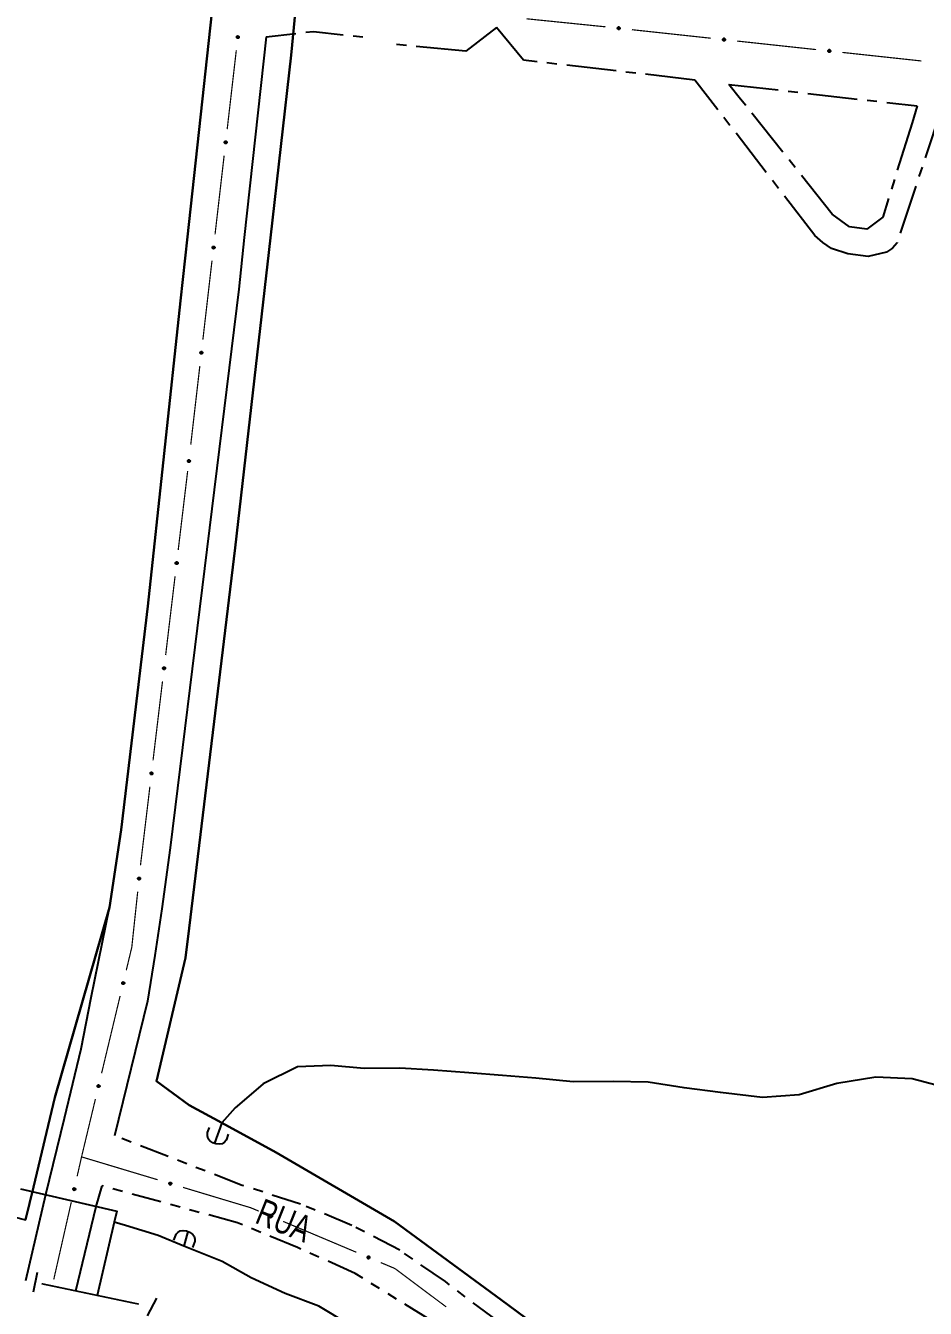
# Model space of a CAD drawing. Extents: x 200604 to 201918, y 4843538 to 4845237.
# Drawn here: x 200794.3 to 200930.2, y 4843700.2 to 4843894 of the extents above; entities that cross this region are included whole.
import ezdxf

# ---------------------------------------------------------------- set-up
doc = ezdxf.new("R2010")
doc.units = 0
doc.header["$LTSCALE"] = 1.5
doc.header["$MEASUREMENT"] = 0
for name, pattern in [('TRACO_00', [10, -10]), ('TRACO_13', [8, 5, -1, 1, -1]), ('TRACO_25', [8, 3, -1, 1, -1, 1, -1])]:
    doc.linetypes.add(name, pattern=pattern)
for name, color, linetype in [('CD_MALHA_LOTES', 7, 'CONTINUOUS'), ('HD-CANAIS', 7, 'CONTINUOUS'), ('HD-CURSO-PERENE', 170, 'CONTINUOUS'), ('LM-LIM-SETORES-BAIRROS', 250, 'CONTINUOUS'), ('RU-QUADRA', 210, 'CONTINUOUS'), ('SV-EIXO-ROD-ESTR', 7, 'CONTINUOUS'), ('SV-EIXO-RUA-N-PAV', 6, 'CONTINUOUS'), ('SV-PONTE-BUEIRO', 251, 'CONTINUOUS'), ('SV-ROD-ESTADUAIS', 20, 'CONTINUOUS'), ('SV-RUA-NAO-PAV', 7, 'CONTINUOUS'), ('SV-TXT-RUA-N-PAV', 7, 'CONTINUOUS')]:
    doc.layers.add(name, color=color, linetype=linetype)
doc.styles.add('ARIAL', font='ARIAL.SHX')

# ---------------------------------------------------------------- blocks, each defined once
blk = doc.blocks.new('COD119', base_point=(200786.36, 4844775.79))
at = {"layer": 'SV-PONTE-BUEIRO'}
blk.add_lwpolyline([(200784.85, 4844773.79), (200784.85, 4844774.623333), (200784.85, 4844774.748333), (200784.975833, 4844775.081667), (200785.2275, 4844775.456667), (200785.605, 4844775.665), (200786.108333, 4844775.79), (200786.611667, 4844775.79), (200787.115, 4844775.665), (200787.4925, 4844775.456667), (200787.744167, 4844775.081667), (200787.87, 4844774.748333), (200787.87, 4844774.623333), (200787.87, 4844773.79)], dxfattribs=at)

msp = doc.modelspace()

# ---------------------------------------------------------------- linework, layer by layer
at = {"layer": 'CD_MALHA_LOTES', "linetype": 'Continuous', "flags": 128}
for points in [[(200829.57, 4843959.88), (200829.1, 4843955.28), (200823.92, 4843909.9), (200818.73, 4843862.1), (200817.69, 4843852.45), (200812.75, 4843806.32), (200808.72, 4843772.54), (200806.94, 4843760.79), (200798.7, 4843732.1), (200795.46, 4843718.53), (200794.27, 4843713.61)], [(200932.77, 4843602.47), (200929.81, 4843606.73), (200922.8, 4843625.29), (200920, 4843632.43), (200916.3, 4843640.7), (200912.13, 4843649.63), (200907.9, 4843657.13), (200903.75, 4843663.59), (200898.08, 4843670.83), (200889.27, 4843681.26), (200883.12, 4843687.32), (200873.46, 4843696.08), (200866.14, 4843701.49), (200849.99, 4843713.34), (200832.12, 4843723.76), (200823.93, 4843728.23), (200818.97, 4843730.94), (200814.06, 4843734.55), (200818.45, 4843753.17), (200819, 4843757.67), (200825.96, 4843815.1), (200831.26, 4843861.97), (200834.38, 4843889.58), (200836.13, 4843907.41)]]:
    msp.add_lwpolyline(points, dxfattribs=at)
at = {"layer": 'HD-CANAIS', "linetype": 'Continuous'}
msp.add_polyline3d([(200843.02, 4843697.91, 2.22), (200838.56, 4843700.55, 2.22), (200833.47, 4843702.46, 2.22), (200828.33, 4843704.84, 2.22), (200823.96, 4843707.31, 2.22), (200818.16, 4843709.62, 2.22), (200814.31, 4843711.22, 2.22), (200809.37, 4843712.73, 2.22), (200807.67, 4843713.24, 2.22)], dxfattribs=at)
at = {"layer": 'HD-CURSO-PERENE', "linetype": 'Continuous'}
for points in [[(200934.51, 4843733.23, 2.28), (200928.2, 4843734.89, 2.28), (200922.72, 4843735.15, 2.28), (200916.84, 4843734.19, 2.28), (200911.14, 4843732.46, 2.28), (200905.6, 4843732.1, 2.28), (200899.24, 4843732.83, 2.28), (200893.77, 4843733.53, 2.28), (200888.31, 4843734.4, 2.28), (200883.02, 4843734.5, 2.28), (200876.98, 4843734.45, 2.28), (200871.38, 4843735.01, 2.28), (200866.31, 4843735.42, 2.28), (200861.24, 4843735.79, 2.28), (200855.91, 4843736.2, 2.28), (200850.82, 4843736.52, 2.28), (200845.41, 4843736.48, 2.28), (200840.39, 4843736.94, 2.27), (200835.36, 4843736.69, 2.27), (200830.15, 4843734.17, 2.27), (200827.98, 4843732.28, 2.27), (200825.96, 4843730.52, 2.27), (200823.93, 4843728.23, 2.27), (200822.8, 4843725.16, 2.25)], [(200818.81, 4843711.84, 2.7), (200818.16, 4843709.62, 2.22)]]:
    msp.add_polyline3d(points, dxfattribs=at)
at = {"layer": 'LM-LIM-SETORES-BAIRROS'}
for points in [[(200796.030209, 4843705.618539), (200795.413455, 4843702.682621)], [(200814.028256, 4843701.766644), (200812.637465, 4843699.108505)]]:
    msp.add_lwpolyline(points, dxfattribs=at)
at = {"layer": 'LM-LIM-SETORES-BAIRROS', "const_width": 0.25}
msp.add_lwpolyline([(200811.380061, 4843700.861225), (200796.700471, 4843703.944995)], dxfattribs=at)
at = {"layer": 'RU-QUADRA', "linetype": 'Continuous'}
msp.add_lwpolyline([(200757.41, 4843740.03), (200757, 4843732.04), (200762.23, 4843731.11), (200767.88, 4843729.63), (200780.36, 4843725.69), (200790.71, 4843714.44), (200792.51, 4843714.04), (200794.27, 4843713.61), (200795.46, 4843718.53), (200798.7, 4843732.1), (200806.94, 4843760.79), (200808.72, 4843772.54), (200812.75, 4843806.32), (200817.69, 4843852.45), (200818.73, 4843862.1), (200823.92, 4843909.9), (200829.1, 4843955.28), (200829.57, 4843959.88)], dxfattribs=at)
at = {"layer": 'RU-QUADRA', "linetype": 'Continuous', "flags": 128}
msp.add_lwpolyline([(200836.13, 4843907.41), (200834.38, 4843889.58), (200831.26, 4843861.97), (200825.96, 4843815.1), (200819, 4843757.67), (200818.45, 4843753.17), (200814.06, 4843734.55), (200818.97, 4843730.94), (200823.93, 4843728.23), (200832.12, 4843723.76), (200849.99, 4843713.34), (200866.14, 4843701.49), (200873.46, 4843696.08), (200883.12, 4843687.32), (200889.27, 4843681.26), (200898.08, 4843670.83), (200903.75, 4843663.59), (200907.9, 4843657.13), (200912.13, 4843649.63), (200916.3, 4843640.7), (200920, 4843632.43), (200922.8, 4843625.29), (200929.81, 4843606.73), (200932.77, 4843602.47)], dxfattribs=at)
at = {"layer": 'SV-EIXO-ROD-ESTR'}
for points in [[(200826.462853, 4843892.409443), (200826.49378, 4843892.371555), (200826.512613, 4843892.332668), (200826.518985, 4843892.295712), (200826.516101, 4843892.261588), (200826.509219, 4843892.227009), (200826.494588, 4843892.193678), (200826.470155, 4843892.16028), (200826.432366, 4843892.128989), (200826.391262, 4843892.112315), (200826.355365, 4843892.104129), (200826.319609, 4843892.105088), (200826.28613, 4843892.112336), (200826.252009, 4843892.128679), (200826.218406, 4843892.15377), (200826.187861, 4843892.19253), (200826.169659, 4843892.230781), (200826.164434, 4843892.266687), (200826.165626, 4843892.302628), (200826.173075, 4843892.337846), (200826.187626, 4843892.370482), (200826.212949, 4843892.40427), (200826.251605, 4843892.433911), (200826.289548, 4843892.4525), (200826.325372, 4843892.458228), (200826.360729, 4843892.456259), (200826.395495, 4843892.449777), (200826.429613, 4843892.436465), (200826.462853, 4843892.409443)], [(200824.627225, 4843876.51509), (200824.658152, 4843876.477202), (200824.676985, 4843876.438314), (200824.683357, 4843876.401359), (200824.680473, 4843876.367235), (200824.673591, 4843876.332656), (200824.65896, 4843876.299324), (200824.634527, 4843876.265927), (200824.596738, 4843876.234636), (200824.555633, 4843876.217961), (200824.519737, 4843876.209776), (200824.483981, 4843876.210734), (200824.450502, 4843876.217983), (200824.416381, 4843876.234325), (200824.382778, 4843876.259416), (200824.352233, 4843876.298177), (200824.334031, 4843876.336427), (200824.328806, 4843876.372334), (200824.329998, 4843876.408275), (200824.337447, 4843876.443492), (200824.351997, 4843876.476129), (200824.377321, 4843876.509916), (200824.415977, 4843876.539557), (200824.45392, 4843876.558147), (200824.489744, 4843876.563875), (200824.525101, 4843876.561905), (200824.559867, 4843876.555424), (200824.593985, 4843876.542112), (200824.627225, 4843876.51509)], [(200822.791597, 4843860.620737), (200822.822524, 4843860.582848), (200822.841357, 4843860.543961), (200822.847729, 4843860.507006), (200822.844845, 4843860.472881), (200822.837963, 4843860.438303), (200822.823332, 4843860.404971), (200822.798899, 4843860.371574), (200822.76111, 4843860.340282), (200822.720005, 4843860.323608), (200822.684109, 4843860.315422), (200822.648353, 4843860.316381), (200822.614874, 4843860.32363), (200822.580753, 4843860.339972), (200822.54715, 4843860.365063), (200822.516605, 4843860.403823), (200822.498403, 4843860.442074), (200822.493178, 4843860.477981), (200822.494369, 4843860.513921), (200822.501819, 4843860.549139), (200822.516369, 4843860.581775), (200822.541693, 4843860.615563), (200822.580349, 4843860.645204), (200822.618292, 4843860.663794), (200822.654116, 4843860.669521), (200822.689473, 4843860.667552), (200822.724239, 4843860.661071), (200822.758357, 4843860.647758), (200822.791597, 4843860.620737)], [(200820.955968, 4843844.726383), (200820.986896, 4843844.688495), (200821.005729, 4843844.649607), (200821.012101, 4843844.612652), (200821.009217, 4843844.578528), (200821.002334, 4843844.543949), (200820.987704, 4843844.510618), (200820.963271, 4843844.47722), (200820.925481, 4843844.445929), (200820.884377, 4843844.429255), (200820.848481, 4843844.421069), (200820.812725, 4843844.422027), (200820.779245, 4843844.429276), (200820.745125, 4843844.445619), (200820.711522, 4843844.47071), (200820.680977, 4843844.50947), (200820.662775, 4843844.547721), (200820.65755, 4843844.583627), (200820.658741, 4843844.619568), (200820.666191, 4843844.654786), (200820.680741, 4843844.687422), (200820.706065, 4843844.72121), (200820.744721, 4843844.75085), (200820.782664, 4843844.76944), (200820.818488, 4843844.775168), (200820.853845, 4843844.773199), (200820.888611, 4843844.766717), (200820.922729, 4843844.753405), (200820.955968, 4843844.726383)], [(200819.066372, 4843828.359584), (200819.097143, 4843828.321569), (200819.115816, 4843828.282604), (200819.122036, 4843828.245623), (200819.119012, 4843828.211511), (200819.111987, 4843828.176961), (200819.09722, 4843828.14369), (200819.07265, 4843828.110393), (200819.034732, 4843828.079258), (200818.993559, 4843828.062753), (200818.95763, 4843828.054714), (200818.921878, 4843828.05582), (200818.888428, 4843828.063206), (200818.854376, 4843828.079689), (200818.820876, 4843828.104918), (200818.79049, 4843828.143803), (200818.772446, 4843828.182129), (200818.767369, 4843828.218056), (200818.768708, 4843828.253992), (200818.776302, 4843828.289179), (200818.790986, 4843828.321755), (200818.816449, 4843828.355438), (200818.855226, 4843828.38492), (200818.893246, 4843828.403353), (200818.929093, 4843828.408934), (200818.964442, 4843828.406819), (200818.999181, 4843828.400195), (200819.033244, 4843828.386742), (200819.066372, 4843828.359584)], [(200817.221845, 4843812.944612), (200817.252616, 4843812.906597), (200817.271289, 4843812.867632), (200817.27751, 4843812.830651), (200817.274485, 4843812.796539), (200817.267461, 4843812.761989), (200817.252693, 4843812.728718), (200817.228123, 4843812.695421), (200817.190205, 4843812.664286), (200817.149033, 4843812.647781), (200817.113103, 4843812.639742), (200817.077351, 4843812.640848), (200817.043902, 4843812.648234), (200817.009849, 4843812.664717), (200816.976349, 4843812.689946), (200816.945964, 4843812.728831), (200816.92792, 4843812.767157), (200816.922842, 4843812.803084), (200816.924181, 4843812.83902), (200816.931776, 4843812.874207), (200816.94646, 4843812.906783), (200816.971922, 4843812.940466), (200817.0107, 4843812.969948), (200817.048719, 4843812.988381), (200817.084566, 4843812.993962), (200817.119915, 4843812.991847), (200817.154654, 4843812.985223), (200817.188717, 4843812.97177), (200817.221845, 4843812.944612)], [(200815.320876, 4843797.057941), (200815.351647, 4843797.019926), (200815.37032, 4843796.980961), (200815.37654, 4843796.94398), (200815.373516, 4843796.909868), (200815.366491, 4843796.875318), (200815.351724, 4843796.842047), (200815.327154, 4843796.80875), (200815.289236, 4843796.777615), (200815.248063, 4843796.76111), (200815.212134, 4843796.753071), (200815.176382, 4843796.754177), (200815.142933, 4843796.761563), (200815.10888, 4843796.778046), (200815.07538, 4843796.803275), (200815.044995, 4843796.84216), (200815.02695, 4843796.880486), (200815.021873, 4843796.916413), (200815.023212, 4843796.952349), (200815.030806, 4843796.987536), (200815.045491, 4843797.020112), (200815.070953, 4843797.053795), (200815.10973, 4843797.083277), (200815.14775, 4843797.10171), (200815.183597, 4843797.107291), (200815.218946, 4843797.105176), (200815.253685, 4843797.098552), (200815.287748, 4843797.085099), (200815.320876, 4843797.057941)], [(200813.419907, 4843781.17127), (200813.450678, 4843781.133255), (200813.469351, 4843781.09429), (200813.475571, 4843781.057309), (200813.472547, 4843781.023197), (200813.465522, 4843780.988647), (200813.450755, 4843780.955376), (200813.426185, 4843780.922079), (200813.388267, 4843780.890944), (200813.347094, 4843780.874439), (200813.311165, 4843780.8664), (200813.275413, 4843780.867506), (200813.241963, 4843780.874892), (200813.207911, 4843780.891375), (200813.174411, 4843780.916604), (200813.144026, 4843780.955489), (200813.125981, 4843780.993815), (200813.120904, 4843781.029742), (200813.122243, 4843781.065678), (200813.129837, 4843781.100865), (200813.144522, 4843781.133441), (200813.169984, 4843781.167124), (200813.208761, 4843781.196606), (200813.246781, 4843781.215039), (200813.282628, 4843781.22062), (200813.317977, 4843781.218505), (200813.352716, 4843781.211881), (200813.386779, 4843781.198428), (200813.419907, 4843781.17127)], [(200811.546791, 4843765.282918), (200811.578063, 4843765.245313), (200811.597249, 4843765.206599), (200811.603958, 4843765.169703), (200811.601385, 4843765.135554), (200811.594818, 4843765.100914), (200811.580492, 4843765.06745), (200811.556364, 4843765.033832), (200811.518861, 4843765.002197), (200811.477911, 4843764.985149), (200811.442091, 4843764.976637), (200811.406327, 4843764.977269), (200811.372783, 4843764.984213), (200811.338515, 4843765.000244), (200811.304685, 4843765.025027), (200811.273788, 4843765.063508), (200811.255238, 4843765.101591), (200811.249686, 4843765.137448), (200811.25055, 4843765.173398), (200811.257678, 4843765.208683), (200811.271931, 4843765.24145), (200811.296945, 4843765.275467), (200811.33533, 4843765.305459), (200811.373102, 4843765.324394), (200811.408872, 4843765.330448), (200811.444246, 4843765.328801), (200811.479069, 4843765.322636), (200811.513307, 4843765.309636), (200811.546791, 4843765.282918)], [(200809.162411, 4843749.47752), (200809.18857, 4843749.436195), (200809.202602, 4843749.395329), (200809.204496, 4843749.357877), (200809.197539, 4843749.324345), (200809.186558, 4843749.290841), (200809.168035, 4843749.259505), (200809.139773, 4843749.22928), (200809.098503, 4843749.202748), (200809.055695, 4843749.191124), (200809.019076, 4843749.187303), (200808.983693, 4843749.192544), (200808.951325, 4843749.203756), (200808.919411, 4843749.224074), (200808.88906, 4843749.253014), (200808.863385, 4843749.295159), (200808.849903, 4843749.335317), (200808.849023, 4843749.371591), (200808.854517, 4843749.407129), (200808.866137, 4843749.441199), (200808.884497, 4843749.471854), (200808.913691, 4843749.50236), (200808.955623, 4843749.52715), (200808.995522, 4843749.541054), (200809.031774, 4843749.542444), (200809.06664, 4843749.536247), (200809.100378, 4843749.525642), (200809.132653, 4843749.508334), (200809.162411, 4843749.47752)], [(200805.433461, 4843733.91812), (200805.45962, 4843733.876795), (200805.473652, 4843733.835929), (200805.475546, 4843733.798477), (200805.468589, 4843733.764944), (200805.457608, 4843733.731441), (200805.439085, 4843733.700105), (200805.410823, 4843733.66988), (200805.369553, 4843733.643347), (200805.326745, 4843733.631724), (200805.290126, 4843733.627903), (200805.254743, 4843733.633144), (200805.222375, 4843733.644356), (200805.190461, 4843733.664674), (200805.16011, 4843733.693614), (200805.134435, 4843733.735758), (200805.120953, 4843733.775916), (200805.120073, 4843733.81219), (200805.125567, 4843733.847729), (200805.137187, 4843733.881799), (200805.155547, 4843733.912454), (200805.184741, 4843733.94296), (200805.226673, 4843733.96775), (200805.266572, 4843733.981654), (200805.302824, 4843733.983043), (200805.33769, 4843733.976847), (200805.371428, 4843733.966242), (200805.403703, 4843733.948933), (200805.433461, 4843733.91812)], [(200801.763003, 4843718.346471), (200801.789668, 4843718.305471), (200801.804202, 4843718.264781), (200801.806556, 4843718.227354), (200801.800012, 4843718.193739), (200801.789444, 4843718.160103), (200801.771308, 4843718.128542), (200801.743419, 4843718.097971), (200801.702478, 4843718.070934), (200801.659816, 4843718.058785), (200801.623247, 4843718.054514), (200801.587803, 4843718.059319), (200801.555299, 4843718.070133), (200801.523138, 4843718.090056), (200801.492433, 4843718.118621), (200801.466242, 4843718.160447), (200801.452268, 4843718.200436), (200801.450941, 4843718.236697), (200801.455998, 4843718.2723), (200801.467198, 4843718.30651), (200801.48518, 4843718.337389), (200801.513997, 4843718.368251), (200801.555621, 4843718.393555), (200801.595346, 4843718.407948), (200801.631578, 4843718.409783), (200801.666518, 4843718.404016), (200801.700383, 4843718.393827), (200801.732868, 4843718.376916), (200801.763003, 4843718.346471)]]:
    msp.add_lwpolyline(points, close=True, dxfattribs=at)
for points in [[(200826.173075, 4843892.337846), (200826.169659, 4843892.230781)], [(200826.180484, 4843892.34978), (200826.17901, 4843892.218085)], [(200826.187626, 4843892.370482), (200826.187861, 4843892.19253)], [(200826.202019, 4843892.381632), (200826.203563, 4843892.18091)], [(200826.212949, 4843892.40427), (200826.218406, 4843892.15377)], [(200826.233356, 4843892.4151), (200826.235049, 4843892.144307)], [(200826.251605, 4843892.433911), (200826.252009, 4843892.128679)], [(200826.269333, 4843892.441164), (200826.26857, 4843892.125326)], [(200826.289548, 4843892.4525), (200826.28613, 4843892.112336)], [(200826.306298, 4843892.452005), (200826.302718, 4843892.111767)], [(200826.325372, 4843892.458228), (200826.319609, 4843892.105088)], [(200826.342324, 4843892.454712), (200826.335093, 4843892.106655)], [(200826.360729, 4843892.456259), (200826.355365, 4843892.104129)], [(200826.378766, 4843892.44913), (200826.375656, 4843892.112959)], [(200826.395495, 4843892.449777), (200826.391262, 4843892.112315)], [(200826.411871, 4843892.438439), (200826.412777, 4843892.125155)], [(200826.429613, 4843892.436465), (200826.432366, 4843892.128989)], [(200826.44435, 4843892.422325), (200826.449796, 4843892.148352)], [(200826.462853, 4843892.409443), (200826.470155, 4843892.16028)], [(200826.478861, 4843892.388121), (200826.482802, 4843892.184374)], [(200826.49378, 4843892.371555), (200826.494588, 4843892.193678)], [(200826.504612, 4843892.349433), (200826.501939, 4843892.219251)], [(200826.512613, 4843892.332668), (200826.509219, 4843892.227009)], [(200824.337447, 4843876.443492), (200824.334031, 4843876.336427)], [(200824.344856, 4843876.455426), (200824.343382, 4843876.323732)], [(200824.351997, 4843876.476129), (200824.352233, 4843876.298177)], [(200824.366391, 4843876.487279), (200824.367934, 4843876.286556)], [(200824.377321, 4843876.509916), (200824.382778, 4843876.259416)], [(200824.397728, 4843876.520747), (200824.399421, 4843876.249954)], [(200824.415977, 4843876.539557), (200824.416381, 4843876.234325)], [(200824.433704, 4843876.546811), (200824.432942, 4843876.230973)], [(200824.45392, 4843876.558147), (200824.450502, 4843876.217983)], [(200824.47067, 4843876.557651), (200824.467089, 4843876.217414)], [(200824.489744, 4843876.563875), (200824.483981, 4843876.210734)], [(200824.506696, 4843876.560359), (200824.499465, 4843876.212301)], [(200824.525101, 4843876.561905), (200824.519737, 4843876.209776)], [(200824.543138, 4843876.554777), (200824.540027, 4843876.218606)], [(200824.559867, 4843876.555424), (200824.555633, 4843876.217961)], [(200824.576243, 4843876.544085), (200824.577149, 4843876.230802)], [(200824.593985, 4843876.542112), (200824.596738, 4843876.234636)], [(200824.608722, 4843876.527972), (200824.614168, 4843876.253998)], [(200824.627225, 4843876.51509), (200824.634527, 4843876.265927)], [(200824.643232, 4843876.493767), (200824.647174, 4843876.290021)], [(200824.658152, 4843876.477202), (200824.65896, 4843876.299324)], [(200824.668983, 4843876.45508), (200824.666311, 4843876.324897)], [(200824.676985, 4843876.438314), (200824.673591, 4843876.332656)], [(200822.501819, 4843860.549139), (200822.498403, 4843860.442074)], [(200822.509228, 4843860.561073), (200822.507754, 4843860.429378)], [(200822.516369, 4843860.581775), (200822.516605, 4843860.403823)], [(200822.530763, 4843860.592926), (200822.532306, 4843860.392203)], [(200822.541693, 4843860.615563), (200822.54715, 4843860.365063)], [(200822.5621, 4843860.626394), (200822.563792, 4843860.3556)], [(200822.580349, 4843860.645204), (200822.580753, 4843860.339972)], [(200822.598076, 4843860.652458), (200822.597314, 4843860.33662)], [(200822.618292, 4843860.663794), (200822.614874, 4843860.32363)], [(200822.635042, 4843860.663298), (200822.631461, 4843860.323061)], [(200822.654116, 4843860.669521), (200822.648353, 4843860.316381)], [(200822.671068, 4843860.666005), (200822.663837, 4843860.317948)], [(200822.689473, 4843860.667552), (200822.684109, 4843860.315422)], [(200822.70751, 4843860.660423), (200822.704399, 4843860.324252)], [(200822.724239, 4843860.661071), (200822.720005, 4843860.323608)], [(200822.740615, 4843860.649732), (200822.741521, 4843860.336448)], [(200822.758357, 4843860.647758), (200822.76111, 4843860.340282)], [(200822.773094, 4843860.633619), (200822.77854, 4843860.359645)], [(200822.791597, 4843860.620737), (200822.798899, 4843860.371574)], [(200822.807604, 4843860.599414), (200822.811546, 4843860.395667)], [(200822.822524, 4843860.582848), (200822.823332, 4843860.404971)], [(200822.833355, 4843860.560727), (200822.830683, 4843860.430544)], [(200822.841357, 4843860.543961), (200822.837963, 4843860.438303)], [(200820.666191, 4843844.654786), (200820.662775, 4843844.547721)], [(200820.673599, 4843844.66672), (200820.672126, 4843844.535025)], [(200820.680741, 4843844.687422), (200820.680977, 4843844.50947)], [(200820.695135, 4843844.698572), (200820.696678, 4843844.49785)], [(200820.706065, 4843844.72121), (200820.711522, 4843844.47071)], [(200820.726472, 4843844.73204), (200820.728164, 4843844.461247)], [(200820.744721, 4843844.75085), (200820.745125, 4843844.445619)], [(200820.762448, 4843844.758104), (200820.761686, 4843844.442266)], [(200820.782664, 4843844.76944), (200820.779245, 4843844.429276)], [(200820.799413, 4843844.768945), (200820.795833, 4843844.428707)], [(200820.818488, 4843844.775168), (200820.812725, 4843844.422027)], [(200820.83544, 4843844.771652), (200820.828209, 4843844.423595)], [(200820.853845, 4843844.773199), (200820.848481, 4843844.421069)], [(200820.871882, 4843844.76607), (200820.868771, 4843844.429899)], [(200820.888611, 4843844.766717), (200820.884377, 4843844.429255)], [(200820.904987, 4843844.755379), (200820.905893, 4843844.442095)], [(200820.922729, 4843844.753405), (200820.925481, 4843844.445929)], [(200820.937466, 4843844.739265), (200820.942912, 4843844.465291)], [(200820.955968, 4843844.726383), (200820.963271, 4843844.47722)], [(200820.971976, 4843844.705061), (200820.975917, 4843844.501314)], [(200820.986896, 4843844.688495), (200820.987704, 4843844.510618)], [(200820.997727, 4843844.666373), (200820.995055, 4843844.536191)], [(200821.005729, 4843844.649607), (200821.002334, 4843844.543949)], [(200818.776302, 4843828.289179), (200818.772446, 4843828.182129)], [(200818.78376, 4843828.301082), (200818.781745, 4843828.169395)], [(200818.790986, 4843828.321755), (200818.79049, 4843828.143803)], [(200818.805426, 4843828.332846), (200818.806144, 4843828.132119)], [(200818.816449, 4843828.355438), (200818.820876, 4843828.104918)], [(200818.8369, 4843828.366185), (200818.837479, 4843828.095387)], [(200818.855226, 4843828.38492), (200818.854376, 4843828.079689)], [(200818.872983, 4843828.392101), (200818.870922, 4843828.076268)], [(200818.893246, 4843828.403353), (200818.888428, 4843828.063206)], [(200818.909993, 4843828.402789), (200818.905014, 4843828.062569)], [(200818.929093, 4843828.408934), (200818.921878, 4843828.05582)], [(200818.94603, 4843828.405348), (200818.937368, 4843828.057324)], [(200818.964442, 4843828.406819), (200818.95763, 4843828.054714)], [(200818.982449, 4843828.399616), (200818.977956, 4843828.063461)], [(200818.999181, 4843828.400195), (200818.993559, 4843828.062753)], [(200819.01551, 4843828.388789), (200819.015128, 4843828.075504)], [(200819.033244, 4843828.386742), (200819.034732, 4843828.079258)], [(200819.047922, 4843828.372542), (200819.052241, 4843828.098548)], [(200819.066372, 4843828.359584), (200819.07265, 4843828.110393)], [(200819.082292, 4843828.338196), (200819.085395, 4843828.134435)], [(200819.097143, 4843828.321569), (200819.09722, 4843828.14369)], [(200819.107883, 4843828.299403), (200819.104676, 4843828.169232)], [(200819.115816, 4843828.282604), (200819.111987, 4843828.176961)], [(200816.931776, 4843812.874207), (200816.92792, 4843812.767157)], [(200816.939233, 4843812.88611), (200816.937218, 4843812.754423)], [(200816.94646, 4843812.906783), (200816.945964, 4843812.728831)], [(200816.960899, 4843812.917874), (200816.961617, 4843812.717147)], [(200816.971922, 4843812.940466), (200816.976349, 4843812.689946)], [(200816.992374, 4843812.951213), (200816.992953, 4843812.680415)], [(200817.0107, 4843812.969948), (200817.009849, 4843812.664717)], [(200817.028457, 4843812.977129), (200817.026396, 4843812.661296)], [(200817.048719, 4843812.988381), (200817.043902, 4843812.648234)], [(200817.065466, 4843812.987817), (200817.060487, 4843812.647597)], [(200817.084566, 4843812.993962), (200817.077351, 4843812.640848)], [(200817.101503, 4843812.990376), (200817.092842, 4843812.642352)], [(200817.119915, 4843812.991847), (200817.113103, 4843812.639742)], [(200817.137922, 4843812.984644), (200817.133429, 4843812.648489)], [(200817.154654, 4843812.985223), (200817.149033, 4843812.647781)], [(200817.170983, 4843812.973817), (200817.170601, 4843812.660532)], [(200817.188717, 4843812.97177), (200817.190205, 4843812.664286)], [(200817.203396, 4843812.95757), (200817.207715, 4843812.683576)], [(200817.221845, 4843812.944612), (200817.228123, 4843812.695421)], [(200817.237765, 4843812.923224), (200817.240868, 4843812.719463)], [(200817.252616, 4843812.906597), (200817.252693, 4843812.728718)], [(200817.263357, 4843812.884431), (200817.260149, 4843812.75426)], [(200817.271289, 4843812.867632), (200817.267461, 4843812.761989)], [(200815.030806, 4843796.987536), (200815.02695, 4843796.880486)], [(200815.038264, 4843796.999439), (200815.036249, 4843796.867752)], [(200815.045491, 4843797.020112), (200815.044995, 4843796.84216)], [(200815.05993, 4843797.031203), (200815.060648, 4843796.830476)], [(200815.070953, 4843797.053795), (200815.07538, 4843796.803275)], [(200815.091404, 4843797.064542), (200815.091983, 4843796.793744)], [(200815.10973, 4843797.083277), (200815.10888, 4843796.778046)], [(200815.127488, 4843797.090458), (200815.125426, 4843796.774625)], [(200815.14775, 4843797.10171), (200815.142933, 4843796.761563)], [(200815.164497, 4843797.101146), (200815.159518, 4843796.760926)], [(200815.183597, 4843797.107291), (200815.176382, 4843796.754177)], [(200815.200534, 4843797.103705), (200815.191872, 4843796.755681)], [(200815.218946, 4843797.105176), (200815.212134, 4843796.753071)], [(200815.236953, 4843797.097973), (200815.23246, 4843796.761818)], [(200815.253685, 4843797.098552), (200815.248063, 4843796.76111)], [(200815.270014, 4843797.087146), (200815.269632, 4843796.773861)], [(200815.287748, 4843797.085099), (200815.289236, 4843796.777615)], [(200815.302426, 4843797.070899), (200815.306746, 4843796.796905)], [(200815.320876, 4843797.057941), (200815.327154, 4843796.80875)], [(200815.336796, 4843797.036553), (200815.339899, 4843796.832792)], [(200815.351647, 4843797.019926), (200815.351724, 4843796.842047)], [(200815.362388, 4843796.99776), (200815.35918, 4843796.867589)], [(200815.37032, 4843796.980961), (200815.366491, 4843796.875318)], [(200813.129837, 4843781.100865), (200813.125981, 4843780.993815)], [(200813.137295, 4843781.112768), (200813.13528, 4843780.981081)], [(200813.144522, 4843781.133441), (200813.144026, 4843780.955489)], [(200813.158961, 4843781.144532), (200813.159679, 4843780.943805)], [(200813.169984, 4843781.167124), (200813.174411, 4843780.916604)], [(200813.190435, 4843781.177871), (200813.191014, 4843780.907073)], [(200813.208761, 4843781.196606), (200813.207911, 4843780.891375)], [(200813.226519, 4843781.203787), (200813.224457, 4843780.887954)], [(200813.246781, 4843781.215039), (200813.241963, 4843780.874892)], [(200813.263528, 4843781.214475), (200813.258549, 4843780.874255)], [(200813.282628, 4843781.22062), (200813.275413, 4843780.867506)], [(200813.299565, 4843781.217034), (200813.290903, 4843780.86901)], [(200813.317977, 4843781.218505), (200813.311165, 4843780.8664)], [(200813.335984, 4843781.211302), (200813.331491, 4843780.875147)], [(200813.352716, 4843781.211881), (200813.347094, 4843780.874439)], [(200813.369045, 4843781.200475), (200813.368663, 4843780.88719)], [(200813.386779, 4843781.198428), (200813.388267, 4843780.890944)], [(200813.401457, 4843781.184228), (200813.405777, 4843780.910234)], [(200813.419907, 4843781.17127), (200813.426185, 4843780.922079)], [(200813.435827, 4843781.149882), (200813.43893, 4843780.946121)], [(200813.450678, 4843781.133255), (200813.450755, 4843780.955376)], [(200813.461418, 4843781.111089), (200813.458211, 4843780.980918)], [(200813.469351, 4843781.09429), (200813.465522, 4843780.988647)], [(200811.257678, 4843765.208683), (200811.255238, 4843765.101591)], [(200811.264978, 4843765.220684), (200811.264705, 4843765.088981)], [(200811.271931, 4843765.24145), (200811.273788, 4843765.063508)], [(200811.286222, 4843765.252731), (200811.289594, 4843765.052031)], [(200811.296945, 4843765.275467), (200811.304685, 4843765.025027)], [(200811.317253, 4843765.286483), (200811.321413, 4843765.015717)], [(200811.33533, 4843765.305459), (200811.338515, 4843765.000244)], [(200811.35299, 4843765.312874), (200811.355106, 4843764.997042)], [(200811.373102, 4843765.324394), (200811.372783, 4843764.984213)], [(200811.389855, 4843765.324051), (200811.389375, 4843764.983795)], [(200811.408872, 4843765.330448), (200811.406327, 4843764.977269)], [(200811.425855, 4843765.327086), (200811.421796, 4843764.978978)], [(200811.444246, 4843765.328801), (200811.442091, 4843764.976637)], [(200811.462347, 4843765.321836), (200811.462299, 4843764.985651)], [(200811.479069, 4843765.322636), (200811.477911, 4843764.985149)], [(200811.495548, 4843765.311447), (200811.499309, 4843764.998185)], [(200811.513307, 4843765.309636), (200811.518861, 4843765.002197)], [(200811.528172, 4843765.295631), (200811.536115, 4843765.021718)], [(200811.546791, 4843765.282918), (200811.556364, 4843765.033832)], [(200811.562993, 4843765.261742), (200811.568791, 4843765.05804)], [(200811.578063, 4843765.245313), (200811.580492, 4843765.06745)], [(200811.589095, 4843765.223291), (200811.587609, 4843765.093089)], [(200811.597249, 4843765.206599), (200811.594818, 4843765.100914)], [(200808.866137, 4843749.441199), (200808.849903, 4843749.335317)], [(200808.874924, 4843749.452158), (200808.857664, 4843749.321591)], [(200808.884497, 4843749.471854), (200808.863385, 4843749.295159)], [(200808.900124, 4843749.481197), (200808.877579, 4843749.281739)], [(200808.913691, 4843749.50236), (200808.88906, 4843749.253014)], [(200808.93525, 4843749.510665), (200808.904448, 4843749.241624)], [(200808.955623, 4843749.52715), (200808.919411, 4843749.224074)], [(200808.974093, 4843749.532225), (200808.93545, 4843749.218759)], [(200808.995522, 4843749.541054), (200808.951325, 4843749.203756)], [(200809.012092, 4843749.538553), (200808.967725, 4843749.201202)], [(200809.031774, 4843749.542444), (200808.983693, 4843749.192544)], [(200809.048182, 4843749.536919), (200808.999253, 4843749.192243)], [(200809.06664, 4843749.536247), (200809.019076, 4843749.187303)], [(200809.083692, 4843749.527006), (200809.040279, 4843749.193636)], [(200809.100378, 4843749.525642), (200809.055695, 4843749.191124)], [(200809.115275, 4843749.512421), (200809.078596, 4843749.201291)], [(200809.132653, 4843749.508334), (200809.098503, 4843749.202748)], [(200809.145587, 4843749.492528), (200809.11813, 4843749.219879)], [(200809.162411, 4843749.47752), (200809.139773, 4843749.22928)], [(200809.175745, 4843749.454431), (200809.155218, 4843749.251682)], [(200809.18857, 4843749.436195), (200809.168035, 4843749.259505)], [(200809.19667, 4843749.412934), (200809.178401, 4843749.284012)], [(200809.202602, 4843749.395329), (200809.186558, 4843749.290841)], [(200805.137187, 4843733.881799), (200805.120953, 4843733.775916)], [(200805.145974, 4843733.892758), (200805.128714, 4843733.762191)], [(200805.155547, 4843733.912454), (200805.134435, 4843733.735758)], [(200805.171174, 4843733.921797), (200805.148629, 4843733.722339)], [(200805.184741, 4843733.94296), (200805.16011, 4843733.693614)], [(200805.2063, 4843733.951264), (200805.175498, 4843733.682224)], [(200805.226673, 4843733.96775), (200805.190461, 4843733.664674)], [(200805.245143, 4843733.972825), (200805.2065, 4843733.659359)], [(200805.266572, 4843733.981654), (200805.222375, 4843733.644356)], [(200805.283142, 4843733.979153), (200805.238775, 4843733.641802)], [(200805.302824, 4843733.983043), (200805.254743, 4843733.633144)], [(200805.319232, 4843733.977519), (200805.270303, 4843733.632843)], [(200805.33769, 4843733.976847), (200805.290126, 4843733.627903)], [(200805.354742, 4843733.967606), (200805.311329, 4843733.634236)], [(200805.371428, 4843733.966242), (200805.326745, 4843733.631724)], [(200805.386325, 4843733.953021), (200805.349646, 4843733.641891)], [(200805.403703, 4843733.948933), (200805.369553, 4843733.643347)], [(200805.416637, 4843733.933128), (200805.38918, 4843733.660479)], [(200805.433461, 4843733.91812), (200805.410823, 4843733.66988)], [(200805.446795, 4843733.895031), (200805.426268, 4843733.692282)], [(200805.45962, 4843733.876795), (200805.439085, 4843733.700105)], [(200805.46772, 4843733.853534), (200805.449451, 4843733.724612)], [(200805.473652, 4843733.835929), (200805.457608, 4843733.731441)], [(200801.467198, 4843718.30651), (200801.452268, 4843718.200436)], [(200801.47585, 4843718.317576), (200801.460196, 4843718.186807)], [(200801.48518, 4843718.337389), (200801.466242, 4843718.160447)], [(200801.500691, 4843718.346923), (200801.4806, 4843718.147203)], [(200801.513997, 4843718.368251), (200801.492433, 4843718.118621)], [(200801.535452, 4843718.37682), (200801.50796, 4843718.107421)], [(200801.555621, 4843718.393555), (200801.523138, 4843718.090056)], [(200801.574027, 4843718.398857), (200801.539241, 4843718.084939)], [(200801.595346, 4843718.407948), (200801.555299, 4843718.070133)], [(200801.611945, 4843718.405651), (200801.571729, 4843718.06778)], [(200801.631578, 4843718.409783), (200801.587803, 4843718.059319)], [(200801.648053, 4843718.404462), (200801.603365, 4843718.059209)], [(200801.666518, 4843718.404016), (200801.623247, 4843718.054514)], [(200801.683682, 4843718.394986), (200801.644371, 4843718.061107)], [(200801.700383, 4843718.393827), (200801.659816, 4843718.058785)], [(200801.715442, 4843718.38079), (200801.68259, 4843718.069232)], [(200801.732868, 4843718.376916), (200801.702478, 4843718.070934)], [(200801.745996, 4843718.361271), (200801.721893, 4843718.088305)], [(200801.763003, 4843718.346471), (200801.743419, 4843718.097971)], [(200801.77662, 4843718.323548), (200801.758587, 4843718.120562)], [(200801.789668, 4843718.305471), (200801.771308, 4843718.128542)], [(200801.798053, 4843718.282311), (200801.781371, 4843718.153174)], [(200801.804202, 4843718.264781), (200801.789444, 4843718.160103)]]:
    msp.add_lwpolyline(points, dxfattribs=at)
at = {"layer": 'SV-EIXO-ROD-ESTR', "const_width": 0.18}
for points in [[(200826.107562, 4843890.292546), (200824.730841, 4843878.371781)], [(200824.271933, 4843874.398193), (200822.895212, 4843862.477428)], [(200822.436305, 4843858.50384), (200821.059584, 4843846.583075)], [(200820.600677, 4843842.609486), (200819.223956, 4843830.688721)], [(200818.758821, 4843826.715865), (200817.333095, 4843814.800862)], [(200816.857852, 4843810.829194), (200815.432125, 4843798.914191)], [(200814.956883, 4843794.942523), (200813.531156, 4843783.02752)], [(200813.055914, 4843779.055852), (200811.748998, 4843768.133766)], [(200811.748998, 4843768.133766), (200811.66, 4843767.39)], [(200811.66, 4843767.39), (200811.633484, 4843767.140476)], [(200811.210805, 4843763.162871), (200810.365445, 4843755.207661)], [(200810.32, 4843754.78), (200809.487994, 4843751.308376)], [(200810.365445, 4843755.207661), (200810.32, 4843754.78)], [(200808.555757, 4843747.418526), (200805.759044, 4843735.748976)], [(200804.826807, 4843731.859126), (200802.962332, 4843724.079426)], [(200802.962332, 4843724.079426), (200802.73, 4843723.11)], [(200802.73, 4843723.11), (200802.066052, 4843720.181192)], [(200801.181709, 4843716.280174), (200798.52868, 4843704.577122)]]:
    msp.add_lwpolyline(points, dxfattribs=at)
at = {"layer": 'SV-EIXO-RUA-N-PAV', "const_width": 0.18}
for points in [[(200881.58, 4843893.87), (200869.94508, 4843895.054227)], [(200881.883204, 4843893.837241), (200881.58, 4843893.87)], [(200897.790621, 4843892.118494), (200885.860058, 4843893.407554)], [(200913.698038, 4843890.399748), (200901.767475, 4843891.688808)], [(200929.605454, 4843888.681001), (200917.674892, 4843889.970061)], [(200802.73, 4843723.11), (200814.221563, 4843719.653992)], [(200818.052083, 4843718.50199), (200827.628386, 4843715.621983)], [(200827.628386, 4843715.621983), (200828.3, 4843715.42)], [(200828.3, 4843715.42), (200829.496631, 4843714.915403)], [(200833.182344, 4843713.361207), (200844.239481, 4843708.69862)], [(200847.925193, 4843707.144424), (200849.768049, 4843706.367327)], [(200849.768049, 4843706.367327), (200850.07, 4843706.24)], [(200850.07, 4843706.24), (200857.811804, 4843700.441906)]]:
    msp.add_lwpolyline(points, dxfattribs=at)
at = {"layer": 'SV-EIXO-RUA-N-PAV'}
for points in [[(200884.002655, 4843893.497519), (200883.964995, 4843893.466314), (200883.926247, 4843893.447196), (200883.88934, 4843893.440552), (200883.855195, 4843893.443185), (200883.820567, 4843893.449814), (200883.787129, 4843893.464199), (200883.753552, 4843893.488386), (200883.721984, 4843893.525944), (200883.705008, 4843893.566925), (200883.696559, 4843893.60276), (200883.697255, 4843893.638522), (200883.704257, 4843893.672054), (200883.720348, 4843893.706293), (200883.745192, 4843893.74008), (200883.783726, 4843893.770909), (200883.821842, 4843893.789392), (200883.857709, 4843893.79488), (200883.893658, 4843893.793953), (200883.928929, 4843893.786763), (200883.961672, 4843893.772453), (200883.995645, 4843893.747378), (200884.025569, 4843893.708941), (200884.044437, 4843893.671136), (200884.050428, 4843893.635355), (200884.048719, 4843893.599984), (200884.042493, 4843893.565171), (200884.029432, 4843893.530956), (200884.002655, 4843893.497519)], [(200899.910072, 4843891.778773), (200899.872412, 4843891.747568), (200899.833664, 4843891.72845), (200899.796757, 4843891.721806), (200899.762612, 4843891.724439), (200899.727984, 4843891.731067), (200899.694545, 4843891.745452), (200899.660969, 4843891.769639), (200899.629401, 4843891.807198), (200899.612425, 4843891.848178), (200899.603976, 4843891.884013), (200899.604671, 4843891.919775), (200899.611674, 4843891.953307), (200899.627765, 4843891.987547), (200899.652608, 4843892.021334), (200899.691143, 4843892.052163), (200899.729259, 4843892.070645), (200899.765126, 4843892.076134), (200899.801075, 4843892.075207), (200899.836346, 4843892.068016), (200899.869089, 4843892.053706), (200899.903062, 4843892.028632), (200899.932986, 4843891.990195), (200899.951854, 4843891.952389), (200899.957845, 4843891.916609), (200899.956135, 4843891.881238), (200899.94991, 4843891.846425), (200899.936849, 4843891.81221), (200899.910072, 4843891.778773)], [(200915.817489, 4843890.060026), (200915.779829, 4843890.028821), (200915.741081, 4843890.009703), (200915.704174, 4843890.003059), (200915.670029, 4843890.005692), (200915.6354, 4843890.012321), (200915.601962, 4843890.026706), (200915.568386, 4843890.050893), (200915.536818, 4843890.088451), (200915.519842, 4843890.129432), (200915.511393, 4843890.165267), (200915.512088, 4843890.201029), (200915.519091, 4843890.234561), (200915.535182, 4843890.2688), (200915.560025, 4843890.302587), (200915.59856, 4843890.333416), (200915.636676, 4843890.351899), (200915.672543, 4843890.357387), (200915.708491, 4843890.35646), (200915.743763, 4843890.34927), (200915.776505, 4843890.33496), (200915.810478, 4843890.309885), (200915.840403, 4843890.271448), (200915.859271, 4843890.233643), (200915.865262, 4843890.197862), (200915.863552, 4843890.162491), (200915.857327, 4843890.127678), (200915.844266, 4843890.093464), (200915.817489, 4843890.060026)], [(200816.030933, 4843719.224787), (200816.073679, 4843719.248554), (200816.115277, 4843719.260238), (200816.152777, 4843719.259998), (200816.185859, 4843719.251146), (200816.218683, 4843719.238277), (200816.248915, 4843719.218001), (200816.277484, 4843719.188065), (200816.301625, 4843719.145352), (200816.310795, 4843719.101953), (200816.312526, 4843719.065176), (200816.305281, 4843719.030148), (200816.292246, 4843718.99847), (200816.270146, 4843718.967764), (200816.239526, 4843718.939109), (200816.195989, 4843718.915873), (200816.155129, 4843718.904697), (200816.118864, 4843718.905881), (200816.083696, 4843718.913388), (200816.050342, 4843718.926927), (200816.020781, 4843718.947002), (200815.991985, 4843718.977883), (200815.96962, 4843719.021158), (200815.958008, 4843719.061783), (200815.958683, 4843719.098056), (200815.966853, 4843719.132513), (200815.97936, 4843719.165592), (200815.998477, 4843719.19683), (200816.030933, 4843719.224787)], [(200831.249868, 4843714.295563), (200831.294906, 4843714.314632), (200831.337513, 4843714.321811), (200831.374773, 4843714.317571), (200831.406721, 4843714.305238), (200831.437985, 4843714.28894), (200831.46588, 4843714.265554), (200831.491091, 4843714.23274), (200831.510537, 4843714.187695), (200831.515023, 4843714.143565), (200831.51282, 4843714.106813), (200831.501878, 4843714.072759), (200831.485537, 4843714.042653), (200831.460286, 4843714.01448), (200831.426783, 4843713.989256), (200831.381016, 4843713.970799), (200831.339196, 4843713.964047), (200831.303265, 4843713.969095), (200831.269098, 4843713.980312), (200831.23738, 4843713.997333), (200831.21013, 4843714.020447), (200831.184793, 4843714.054226), (200831.167175, 4843714.09964), (200831.159965, 4843714.141272), (200831.164507, 4843714.177266), (200831.176307, 4843714.210654), (200831.192272, 4843714.24221), (200831.214613, 4843714.27123), (200831.249868, 4843714.295563)], [(200845.992718, 4843708.078781), (200846.037755, 4843708.097849), (200846.080363, 4843708.105028), (200846.117623, 4843708.100788), (200846.149571, 4843708.088455), (200846.180835, 4843708.072157), (200846.20873, 4843708.048771), (200846.233941, 4843708.015957), (200846.253387, 4843707.970912), (200846.257872, 4843707.926782), (200846.255669, 4843707.89003), (200846.244728, 4843707.855976), (200846.228386, 4843707.82587), (200846.203136, 4843707.797697), (200846.169633, 4843707.772473), (200846.123865, 4843707.754016), (200846.082046, 4843707.747264), (200846.046114, 4843707.752312), (200846.011948, 4843707.763529), (200845.980229, 4843707.78055), (200845.952979, 4843707.803664), (200845.927643, 4843707.837443), (200845.910024, 4843707.882857), (200845.902814, 4843707.924489), (200845.907356, 4843707.960483), (200845.919156, 4843707.993871), (200845.935122, 4843708.025427), (200845.957463, 4843708.054447), (200845.992718, 4843708.078781)]]:
    msp.add_lwpolyline(points, close=True, dxfattribs=at)
for points in [[(200883.995645, 4843893.747378), (200883.745192, 4843893.74008)], [(200883.972928, 4843893.758142), (200883.772222, 4843893.755123)], [(200883.961672, 4843893.772453), (200883.783726, 4843893.770909)], [(200883.940918, 4843893.779442), (200883.809216, 4843893.779948)], [(200883.928929, 4843893.786763), (200883.821842, 4843893.789392)], [(200884.048719, 4843893.599984), (200883.696559, 4843893.60276)], [(200884.050428, 4843893.635355), (200883.697255, 4843893.638522)], [(200884.047037, 4843893.618378), (200883.698936, 4843893.62305)], [(200884.044065, 4843893.654383), (200883.70381, 4843893.655462)], [(200884.044437, 4843893.671136), (200883.704257, 4843893.672054)], [(200884.042493, 4843893.565171), (200883.705008, 4843893.566925)], [(200884.041723, 4843893.581895), (200883.705538, 4843893.582535)], [(200884.032953, 4843893.691268), (200883.717118, 4843893.689709)], [(200884.031275, 4843893.548713), (200883.718006, 4843893.545504)], [(200884.025569, 4843893.708941), (200883.720348, 4843893.706293)], [(200884.029432, 4843893.530956), (200883.721984, 4843893.525944)], [(200884.006625, 4843893.727051), (200883.735852, 4843893.723368)], [(200884.015401, 4843893.516116), (200883.741474, 4843893.508657)], [(200884.002655, 4843893.497519), (200883.753552, 4843893.488386)], [(200883.981451, 4843893.481355), (200883.777738, 4843893.475917)], [(200883.964995, 4843893.466314), (200883.787129, 4843893.464199)], [(200883.942954, 4843893.455321), (200883.812755, 4843893.457036)], [(200883.926247, 4843893.447196), (200883.820567, 4843893.449814)], [(200899.956135, 4843891.881238), (200899.603976, 4843891.884013)], [(200899.957845, 4843891.916609), (200899.604671, 4843891.919775)], [(200899.954454, 4843891.899631), (200899.606353, 4843891.904303)], [(200899.951482, 4843891.935636), (200899.611227, 4843891.936716)], [(200899.951854, 4843891.952389), (200899.611674, 4843891.953307)], [(200899.94991, 4843891.846425), (200899.612425, 4843891.848178)], [(200899.949139, 4843891.863149), (200899.612955, 4843891.863789)], [(200899.94037, 4843891.972521), (200899.624535, 4843891.970962)], [(200899.938692, 4843891.829966), (200899.625423, 4843891.826757)], [(200899.932986, 4843891.990195), (200899.627765, 4843891.987547)], [(200899.936849, 4843891.81221), (200899.629401, 4843891.807198)], [(200899.914042, 4843892.008305), (200899.643268, 4843892.004622)], [(200899.903062, 4843892.028632), (200899.652608, 4843892.021334)], [(200899.880344, 4843892.039395), (200899.679639, 4843892.036376)], [(200899.869089, 4843892.053706), (200899.691143, 4843892.052163)], [(200899.848334, 4843892.060696), (200899.716632, 4843892.061201)], [(200899.836346, 4843892.068016), (200899.729259, 4843892.070645)], [(200899.922818, 4843891.79737), (200899.648891, 4843891.78991)], [(200899.910072, 4843891.778773), (200899.660969, 4843891.769639)], [(200899.888868, 4843891.762609), (200899.685155, 4843891.75717)], [(200899.872412, 4843891.747568), (200899.694545, 4843891.745452)], [(200899.850371, 4843891.736574), (200899.720172, 4843891.73829)], [(200899.833664, 4843891.72845), (200899.727984, 4843891.731067)], [(200915.863552, 4843890.162491), (200915.511393, 4843890.165267)], [(200915.865262, 4843890.197862), (200915.512088, 4843890.201029)], [(200915.86187, 4843890.180885), (200915.513769, 4843890.185557)], [(200915.858898, 4843890.21689), (200915.518644, 4843890.217969)], [(200915.859271, 4843890.233643), (200915.519091, 4843890.234561)], [(200915.857327, 4843890.127678), (200915.519842, 4843890.129432)], [(200915.856556, 4843890.144402), (200915.520372, 4843890.145042)], [(200915.847787, 4843890.253775), (200915.531951, 4843890.252216)], [(200915.846109, 4843890.11122), (200915.53284, 4843890.108011)], [(200915.840403, 4843890.271448), (200915.535182, 4843890.2688)], [(200915.844266, 4843890.093464), (200915.536818, 4843890.088451)], [(200915.821459, 4843890.289558), (200915.550685, 4843890.285875)], [(200915.830234, 4843890.078623), (200915.556308, 4843890.071164)], [(200915.810478, 4843890.309885), (200915.560025, 4843890.302587)], [(200915.817489, 4843890.060026), (200915.568386, 4843890.050893)], [(200915.787761, 4843890.320649), (200915.587055, 4843890.31763)], [(200915.796284, 4843890.043862), (200915.592572, 4843890.038424)], [(200915.776505, 4843890.33496), (200915.59856, 4843890.333416)], [(200915.779829, 4843890.028821), (200915.601962, 4843890.026706)], [(200915.755751, 4843890.341949), (200915.624049, 4843890.342455)], [(200915.757787, 4843890.017828), (200915.627589, 4843890.019543)], [(200915.741081, 4843890.009703), (200915.6354, 4843890.012321)], [(200915.743763, 4843890.34927), (200915.636676, 4843890.351899)], [(200815.958008, 4843719.061783), (200816.292246, 4843718.99847)], [(200815.958683, 4843719.098056), (200816.305281, 4843719.030148)], [(200815.961448, 4843719.078184), (200816.295729, 4843719.014698)], [(200815.965132, 4843719.114123), (200816.306467, 4843719.045666)], [(200815.965604, 4843719.039886), (200816.276364, 4843718.983475)], [(200815.966853, 4843719.132513), (200816.312526, 4843719.065176)], [(200815.96962, 4843719.021158), (200816.270146, 4843718.967764)], [(200815.977049, 4843719.149011), (200816.30741, 4843719.086705)], [(200815.97936, 4843719.165592), (200816.310795, 4843719.101953)], [(200815.98492, 4843718.99988), (200816.251773, 4843718.953823)], [(200815.991985, 4843718.977883), (200816.239526, 4843718.939109)], [(200815.993407, 4843719.179714), (200816.301947, 4843719.125395)], [(200815.998477, 4843719.19683), (200816.301625, 4843719.145352)], [(200816.012342, 4843718.963135), (200816.210195, 4843718.92928)], [(200816.014992, 4843719.208845), (200816.285638, 4843719.165922)], [(200816.020781, 4843718.947002), (200816.195989, 4843718.915873)], [(200816.030933, 4843719.224787), (200816.277484, 4843719.188065)], [(200816.0399, 4843718.936323), (200816.169274, 4843718.911664)], [(200816.050342, 4843718.926927), (200816.155129, 4843718.904697)], [(200816.054743, 4843719.236787), (200816.255996, 4843719.204759)], [(200816.073679, 4843719.248554), (200816.248915, 4843719.218001)], [(200816.097363, 4843719.255317), (200816.225037, 4843719.229744)], [(200816.115277, 4843719.260238), (200816.218683, 4843719.238277)], [(200831.159965, 4843714.141272), (200831.485537, 4843714.042653)], [(200831.164507, 4843714.177266), (200831.501878, 4843714.072759)], [(200831.165135, 4843714.157212), (200831.490732, 4843714.058416)], [(200831.16518, 4843714.11869), (200831.468146, 4843714.029438)], [(200831.167175, 4843714.09964), (200831.460286, 4843714.01448)], [(200831.172633, 4843714.192553), (200831.504714, 4843714.088062)], [(200831.176307, 4843714.210654), (200831.51282, 4843714.106813)], [(200831.180117, 4843714.07685), (200831.440531, 4843714.002579)], [(200831.184793, 4843714.054226), (200831.426783, 4843713.989256)], [(200831.188205, 4843714.22597), (200831.510031, 4843714.128765)], [(200831.192272, 4843714.24221), (200831.515023, 4843714.143565)], [(200831.20346, 4843714.037389), (200831.396571, 4843713.982614)], [(200831.207746, 4843714.254752), (200831.508728, 4843714.167817)], [(200831.21013, 4843714.020447), (200831.381016, 4843713.970799)], [(200831.214613, 4843714.27123), (200831.510537, 4843714.187695)], [(200831.228001, 4843714.00779), (200831.354004, 4843713.969465)], [(200831.232317, 4843714.281413), (200831.496836, 4843714.209854)], [(200831.23738, 4843713.997333), (200831.339196, 4843713.964047)], [(200831.249868, 4843714.295563), (200831.491091, 4843714.23274)], [(200831.274822, 4843714.304953), (200831.471508, 4843714.251632)], [(200831.294906, 4843714.314632), (200831.46588, 4843714.265554)], [(200831.319177, 4843714.318829), (200831.443393, 4843714.279778)], [(200831.337513, 4843714.321811), (200831.437985, 4843714.28894)], [(200845.902814, 4843707.924489), (200846.228386, 4843707.82587)], [(200845.907356, 4843707.960483), (200846.244728, 4843707.855976)], [(200845.907984, 4843707.940429), (200846.233581, 4843707.841633)], [(200845.90803, 4843707.901907), (200846.210996, 4843707.812655)], [(200845.910024, 4843707.882857), (200846.203136, 4843707.797697)], [(200845.915482, 4843707.97577), (200846.247563, 4843707.871279)], [(200845.919156, 4843707.993871), (200846.255669, 4843707.89003)], [(200845.922966, 4843707.860067), (200846.18338, 4843707.785797)], [(200845.927643, 4843707.837443), (200846.169633, 4843707.772473)], [(200845.931055, 4843708.009187), (200846.25288, 4843707.911982)], [(200845.935122, 4843708.025427), (200846.257872, 4843707.926782)], [(200845.94631, 4843707.820606), (200846.13942, 4843707.765831)], [(200845.950596, 4843708.037969), (200846.251577, 4843707.951034)], [(200845.952979, 4843707.803664), (200846.123865, 4843707.754016)], [(200845.957463, 4843708.054447), (200846.253387, 4843707.970912)], [(200845.97085, 4843707.791007), (200846.096854, 4843707.752682)], [(200845.975166, 4843708.06463), (200846.239686, 4843707.993071)], [(200845.980229, 4843707.78055), (200846.082046, 4843707.747264)], [(200845.992718, 4843708.078781), (200846.233941, 4843708.015957)], [(200846.017672, 4843708.088171), (200846.214357, 4843708.03485)], [(200846.037755, 4843708.097849), (200846.20873, 4843708.048771)], [(200846.062026, 4843708.102047), (200846.186242, 4843708.062995)], [(200846.080363, 4843708.105028), (200846.180835, 4843708.072157)]]:
    msp.add_lwpolyline(points, dxfattribs=at)
at = {"layer": 'SV-PONTE-BUEIRO', "linetype": 'Continuous'}
msp.add_polyline3d([(200793.5, 4843718.28, 4.81), (200808.05, 4843714.9, 4.91), (200807.67, 4843713.24, 4.98), (200805.099465, 4843702.180602, 4.98)], dxfattribs=at)
at = {"layer": 'SV-ROD-ESTADUAIS', "linetype": 'TRACO_00'}
for points in [[(200794.304518, 4843704.448317, 5.08), (200797.32, 4843717.45, 5.08), (200800.16, 4843728.95, 4.11), (200802.65, 4843739.45, 4.11), (200804.2, 4843747.19, 4.11), (200806.94, 4843760.79, 4.08), (200808.72, 4843772.54, 4.05), (200812.75, 4843806.32, 3.91), (200817.69, 4843852.45, 3.81), (200818.73, 4843862.1, 3.78), (200823.92, 4843909.9, 3.78), (200829.1, 4843955.28, 4.23), (200829.57, 4843959.88, 4.76)], [(200801.885194, 4843702.85583, 5.13), (200804.92, 4843715.6, 5.13), (200805.84, 4843718.73, 5.13)]]:
    msp.add_polyline3d(points, dxfattribs=at)
at = {"layer": 'SV-ROD-ESTADUAIS', "linetype": 'Continuous'}
msp.add_polyline3d([(200830.63, 4843892.34, 4.09), (200827.32, 4843862.01, 3.75), (200826.47, 4843854.21, 3.75), (200816.12, 4843769.78, 4.18), (200814.87, 4843760.6, 4.2), (200813.79, 4843753.54, 4.2), (200812.7, 4843746.64, 4.21), (200807.7, 4843726.31, 5.13)], dxfattribs=at)
at = {"layer": 'SV-RUA-NAO-PAV', "linetype": 'TRACO_13'}
msp.add_polyline3d([(201029.4, 4843862.3, 4.06), (201009.16, 4843866.38, 4.1), (200966.97, 4843874.71, 4.14), (200932.52, 4843881.18, 4.18), (200925.92, 4843861.18, 4.19), (200925.23, 4843860.4, 4.19), (200924.35, 4843859.77, 4.16), (200921.56, 4843859.13, 4.16), (200918.49, 4843859.53, 4.16), (200916.02, 4843860.36, 4.27), (200914.7, 4843861.28, 4.27), (200913.5, 4843862.31, 4.27), (200895.39, 4843885.8, 4.29), (200869.5, 4843888.8, 4.29), (200865.4, 4843893.76, 4.31), (200860.76, 4843890.18, 4.32), (200849.92, 4843891.2, 4.31)], dxfattribs=at)
at = {"layer": 'SV-RUA-NAO-PAV', "linetype": 'TRACO_25'}
for points in [[(200830.63, 4843892.34, 4.02), (200837.79, 4843893.15, 4.07), (200845.23, 4843892.32, 4.07)], [(200931.83, 4843598.07, 3.75), (200928.22, 4843601.01, 3.74), (200917.3, 4843632.73, 3.74), (200912.16, 4843644.44, 3.72), (200907.34, 4843653.49, 3.92), (200900.25, 4843664.16, 3.92), (200895.09, 4843670.91, 3.91), (200888.44, 4843678.51, 3.8), (200882.59, 4843684.65, 3.8), (200875.06, 4843691.13, 3.79), (200857.7, 4843704.26, 3.79), (200850.81, 4843709.02, 3.79), (200843.57, 4843712.76, 3.79), (200835.82, 4843715.97, 3.79), (200827, 4843718.81, 3.77), (200807.7, 4843726.31, 4.29)], [(200923.006474, 4843591.566254, 3.76), (200920.94, 4843599.77, 3.76), (200917.4, 4843614.07, 3.78), (200912.5, 4843626.75, 3.74), (200905.62, 4843641.85, 3.76), (200899.1, 4843652.93, 3.8), (200890.77, 4843666.29, 3.8), (200876.31, 4843681.71, 3.82), (200867.47, 4843689.53, 3.8), (200855.41, 4843698.47, 3.78), (200844.07, 4843705.49, 3.82), (200835.35, 4843709.41, 3.82), (200826.29, 4843713.15, 3.84), (200805.84, 4843718.73, 4.49)]]:
    msp.add_polyline3d(points, dxfattribs=at)
at = {"layer": 'SV-RUA-NAO-PAV', "linetype": 'TRACO_13'}
msp.add_polyline3d([(200900.52, 4843885.15, 4.3), (200928.97, 4843881.89, 4.3), (200928.19, 4843879.35, 4.3), (200923.75, 4843865.08, 4.31), (200921.36, 4843863.29, 4.35), (200918.73, 4843863.6, 4.34), (200916.14, 4843865.52, 4.34), (200902.28, 4843882.93, 4.34)], close=True, dxfattribs=at)

# ---------------------------------------------------------------- block references
at = {"layer": 'SV-PONTE-BUEIRO'}
for p, rotation in [((200822.8, 4843725.16, 2.7), 160), ((200818.81, 4843711.84, 2.7), 339)]:
    msp.add_blockref('COD119', p, dxfattribs=dict(at, rotation=rotation))

# ---------------------------------------------------------------- texts
at = {"layer": 'SV-TXT-RUA-N-PAV', "style": 'ARIAL', "width": 0.7}
msp.add_text('RUA', height=4, rotation=338, dxfattribs=at).set_placement((200828.75, 4843713.2))

doc.saveas('drawing.dxf')
